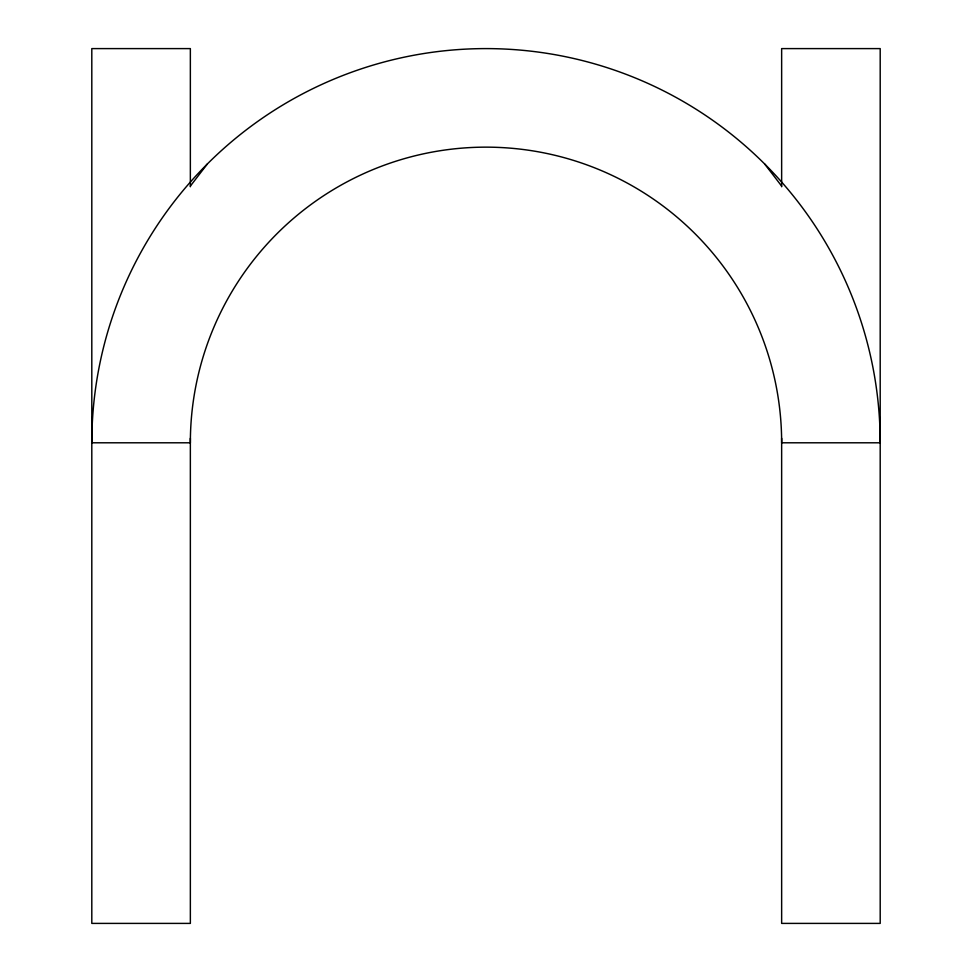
<?xml version="1.0" encoding="UTF-8"?>
<svg xmlns="http://www.w3.org/2000/svg" width="972" height="972" viewBox="0 0 972 972"><rect width="100%" height="100%" fill="white"/><g stroke="black" fill="none" stroke-linecap="round" stroke-linejoin="round"><path stroke-width="1.46" d="M190.354 186.089L207.267 164.061M764.733 164.061L781.646 186.089M781.646 186.758L781.646 48.6L880.195 48.6L880.195 923.4L781.646 923.4L781.646 438.299M190.354 186.758L190.354 48.6L91.805 48.6L91.805 923.4L190.354 923.4L190.354 438.299M190.354 442.795L91.805 442.795A394.195 394.195 0 0 1 486 48.6A394.195 394.195 0 0 1 880.195 442.795L781.646 442.795A295.646 295.646 0 0 0 486 147.149A295.646 295.646 0 0 0 190.354 442.795"/></g></svg>
